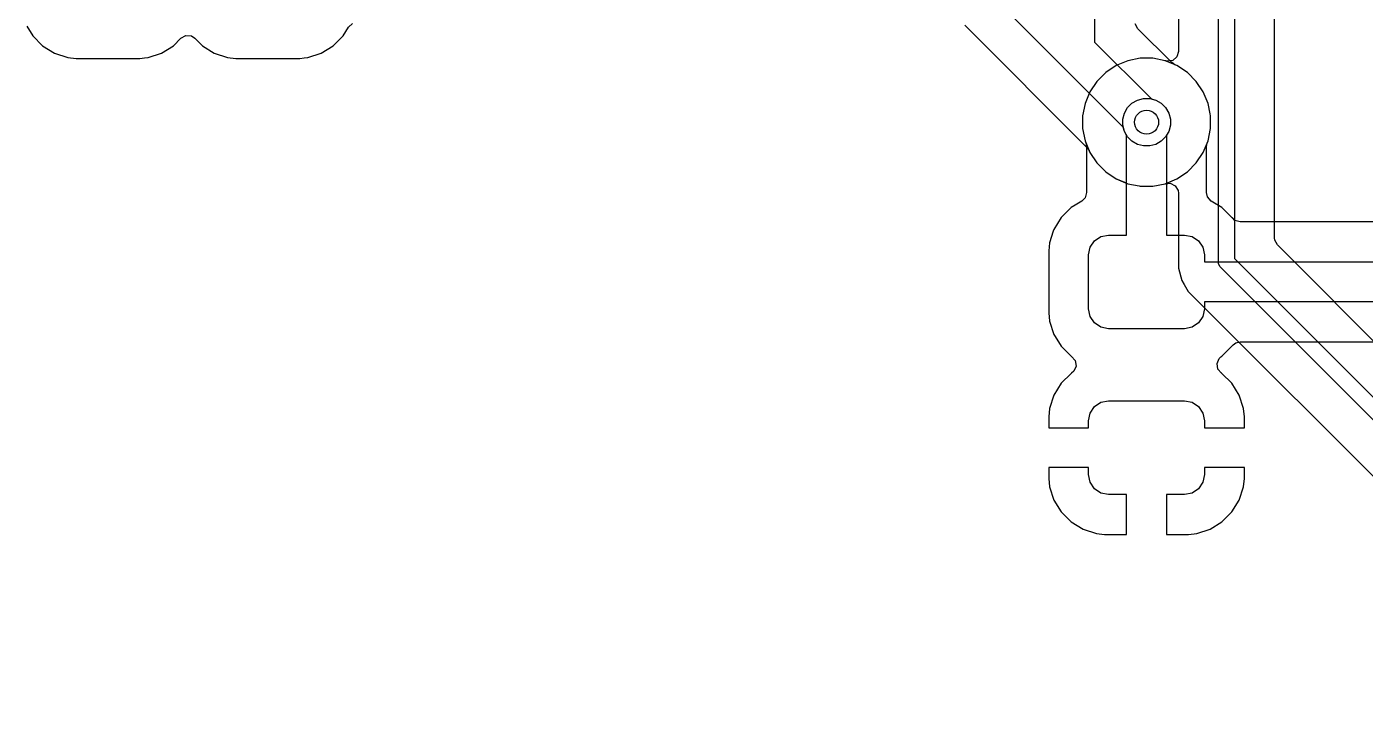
# Model space of a CAD drawing. Header units: inches. Extents: x 6.57 to 9.79, y -8.72 to -3.17.
# Drawn here: x 7.007 to 7.667, y -7.806 to -7.473 of the extents above; entities that cross this region are included whole.
import ezdxf

# ---------------------------------------------------------------- set-up
doc = ezdxf.new("R2010")
doc.units = ezdxf.units.IN
doc.header["$MEASUREMENT"] = 0
doc.layers.add('In2.Cu', color=33, linetype='CONTINUOUS', true_color=0xce7d2c)

msp = doc.modelspace()

# ---------------------------------------------------------------- linework, layer by layer
at = {"layer": 'In2.Cu', "linetype": 'CONTINUOUS'}
for p, q in [((7.59449, -7.58858), (7.59449, -7.19454)), ((7.60236, -7.19291), (7.60236, -7.58695)), ((7.62207, -7.57677), (7.62207, -7.20162)), ((7.57478, -7.20766), (7.57478, -7.48478)), ((7.53346, -7.40171), (7.53346, -7.48018)), ((7.54759, -7.52214), (7.47624, -7.45079)), ((7.0072, -7.47236), (7.01013, -7.47711)), ((7.1631, -7.47711), (7.16575, -7.47281)), ((7.16575, -7.47281), (7.1678, -7.47097)), ((7.46951, -7.47192), (7.52968, -7.5321)), ((7.5548, -7.47364), (7.55348, -7.47123)), ((7.01013, -7.47711), (7.01501, -7.482)), ((7.07947, -7.482), (7.08316, -7.47831)), ((7.08316, -7.47831), (7.08558, -7.47699)), ((7.08558, -7.47699), (7.08832, -7.47719)), ((7.08832, -7.47719), (7.09007, -7.47831)), ((7.09007, -7.47831), (7.09375, -7.482)), ((7.15821, -7.482), (7.1631, -7.47711)), ((7.57147, -7.49031), (7.5548, -7.47364)), ((7.01501, -7.482), (7.02089, -7.48562)), ((7.02089, -7.48562), (7.02745, -7.4878)), ((7.06704, -7.4878), (7.0736, -7.48562)), ((7.0736, -7.48562), (7.07947, -7.482)), ((7.09375, -7.482), (7.09963, -7.48562)), ((7.09963, -7.48562), (7.10619, -7.4878)), ((7.14578, -7.4878), (7.15234, -7.48562)), ((7.15234, -7.48562), (7.15821, -7.482)), ((7.53346, -7.48018), (7.56151, -7.50822)), ((7.57478, -7.48478), (7.57401, -7.48742)), ((7.02745, -7.4878), (7.0315, -7.48821)), ((7.0315, -7.48821), (7.06299, -7.48821)), ((7.06299, -7.48821), (7.06521, -7.48798)), ((7.06299, -7.48821), (7.06299, -7.48821)), ((7.06299, -7.48821), (7.06299, -7.48821)), ((7.06521, -7.48798), (7.06704, -7.4878)), ((7.10619, -7.4878), (7.11024, -7.48821)), ((7.11024, -7.48821), (7.14173, -7.48821)), ((7.14173, -7.48821), (7.14395, -7.48798)), ((7.14173, -7.48821), (7.14173, -7.48821)), ((7.14173, -7.48821), (7.14173, -7.48821)), ((7.14395, -7.48798), (7.14578, -7.4878)), ((7.54413, -7.49176), (7.53897, -7.49521)), ((7.54413, -7.49176), (7.53897, -7.49521)), ((7.54413, -7.49176), (7.53897, -7.49521)), ((7.54986, -7.48938), (7.54413, -7.49176)), ((7.54986, -7.48938), (7.54413, -7.49176)), ((7.54986, -7.48938), (7.54413, -7.49176)), ((7.54413, -7.49176), (7.54413, -7.49176)), ((7.54413, -7.49176), (7.54413, -7.49176)), ((7.54413, -7.49176), (7.54413, -7.49176)), ((7.55595, -7.48817), (7.54986, -7.48938)), ((7.55595, -7.48817), (7.54986, -7.48938)), ((7.55595, -7.48817), (7.54986, -7.48938)), ((7.54986, -7.48938), (7.54986, -7.48938)), ((7.54986, -7.48938), (7.54986, -7.48938)), ((7.54986, -7.48938), (7.54986, -7.48938)), ((7.56216, -7.48817), (7.55595, -7.48817)), ((7.55595, -7.48817), (7.55595, -7.48817)), ((7.56216, -7.48817), (7.55595, -7.48817)), ((7.55595, -7.48817), (7.55595, -7.48817)), ((7.56216, -7.48817), (7.55595, -7.48817)), ((7.55595, -7.48817), (7.55595, -7.48817)), ((7.56825, -7.48938), (7.56216, -7.48817)), ((7.56216, -7.48817), (7.56216, -7.48817)), ((7.56825, -7.48938), (7.56216, -7.48817)), ((7.56216, -7.48817), (7.56216, -7.48817)), ((7.56825, -7.48938), (7.56216, -7.48817)), ((7.56216, -7.48817), (7.56216, -7.48817)), ((7.57398, -7.49176), (7.56825, -7.48938)), ((7.56825, -7.48938), (7.56825, -7.48938)), ((7.57398, -7.49176), (7.56825, -7.48938)), ((7.56825, -7.48938), (7.56825, -7.48938)), ((7.56848, -7.48945), (7.56825, -7.48938)), ((7.56825, -7.48938), (7.56825, -7.48938)), ((7.56825, -7.48938), (7.56825, -7.48938)), ((7.56825, -7.48938), (7.56825, -7.48938)), ((7.56849, -7.48942), (7.56848, -7.48945)), ((7.56921, -7.48961), (7.56849, -7.48942)), ((7.57193, -7.48922), (7.56921, -7.48961)), ((7.57305, -7.49137), (7.57147, -7.49031)), ((7.57401, -7.48742), (7.57193, -7.48922)), ((7.57398, -7.49176), (7.57305, -7.49137)), ((7.57915, -7.49521), (7.57398, -7.49176)), ((7.57398, -7.49176), (7.57398, -7.49176)), ((7.57915, -7.49521), (7.57398, -7.49176)), ((7.57398, -7.49176), (7.57398, -7.49176)), ((7.57915, -7.49521), (7.57398, -7.49176)), ((7.57398, -7.49176), (7.57398, -7.49176)), ((7.57398, -7.49176), (7.57398, -7.49176)), ((7.53458, -7.49959), (7.53113, -7.50476)), ((7.53458, -7.49959), (7.53113, -7.50476)), ((7.53458, -7.49959), (7.53113, -7.50476)), ((7.53896, -7.49521), (7.53458, -7.49959)), ((7.53896, -7.49521), (7.53458, -7.49959)), ((7.53896, -7.49521), (7.53458, -7.49959)), ((7.53458, -7.49959), (7.53458, -7.49959)), ((7.53458, -7.49959), (7.53458, -7.49959)), ((7.53458, -7.49959), (7.53458, -7.49959)), ((7.53897, -7.49521), (7.53896, -7.49521)), ((7.53897, -7.49521), (7.53896, -7.49521)), ((7.53897, -7.49521), (7.53896, -7.49521)), ((7.58353, -7.49959), (7.57915, -7.49521)), ((7.57915, -7.49521), (7.57915, -7.49521)), ((7.58353, -7.49959), (7.57915, -7.49521)), ((7.57915, -7.49521), (7.57915, -7.49521)), ((7.58353, -7.49959), (7.57915, -7.49521)), ((7.57915, -7.49521), (7.57915, -7.49521)), ((7.58698, -7.50476), (7.58353, -7.49959)), ((7.58353, -7.49959), (7.58353, -7.49959)), ((7.58698, -7.50476), (7.58353, -7.49959)), ((7.58353, -7.49959), (7.58353, -7.49959)), ((7.58698, -7.50476), (7.58353, -7.49959)), ((7.58353, -7.49959), (7.58353, -7.49959)), ((7.53113, -7.50476), (7.52875, -7.51049)), ((7.53113, -7.50476), (7.52875, -7.51049)), ((7.53113, -7.50476), (7.52875, -7.51049)), ((7.53113, -7.50476), (7.53113, -7.50476)), ((7.53113, -7.50476), (7.53113, -7.50476)), ((7.53113, -7.50476), (7.53113, -7.50476)), ((7.58741, -7.50579), (7.58698, -7.50476)), ((7.58698, -7.50476), (7.58698, -7.50476)), ((7.58741, -7.50579), (7.58698, -7.50476)), ((7.58698, -7.50476), (7.58698, -7.50476)), ((7.58741, -7.50579), (7.58698, -7.50476)), ((7.58698, -7.50476), (7.58698, -7.50476)), ((7.58936, -7.51049), (7.58741, -7.50579)), ((7.58936, -7.51049), (7.58741, -7.50579)), ((7.58936, -7.51049), (7.58741, -7.50579)), ((7.52875, -7.51049), (7.52754, -7.51658)), ((7.52875, -7.51049), (7.52754, -7.51658)), ((7.52875, -7.51049), (7.52754, -7.51658)), ((7.52875, -7.51049), (7.52875, -7.51049)), ((7.52875, -7.51049), (7.52875, -7.51049)), ((7.52875, -7.51049), (7.52875, -7.51049)), ((7.54814, -7.51517), (7.54968, -7.51249)), ((7.54814, -7.51517), (7.54968, -7.51249)), ((7.54814, -7.51517), (7.54968, -7.51249)), ((7.54968, -7.51249), (7.55187, -7.51031)), ((7.54968, -7.51249), (7.55187, -7.51031)), ((7.54968, -7.51249), (7.55187, -7.51031)), ((7.55187, -7.51031), (7.55454, -7.50877)), ((7.55187, -7.51031), (7.55454, -7.50877)), ((7.55187, -7.51031), (7.55454, -7.50877)), ((7.55454, -7.50877), (7.55751, -7.50798)), ((7.55454, -7.50877), (7.55751, -7.50798)), ((7.55454, -7.50877), (7.55751, -7.50798)), ((7.55751, -7.50798), (7.5606, -7.50798)), ((7.55751, -7.50798), (7.5606, -7.50798)), ((7.55751, -7.50798), (7.5606, -7.50798)), ((7.5606, -7.50798), (7.56358, -7.50877)), ((7.5606, -7.50798), (7.56358, -7.50877)), ((7.5606, -7.50798), (7.56358, -7.50877)), ((7.56151, -7.50822), (7.56358, -7.50877)), ((7.56358, -7.50877), (7.56625, -7.51031)), ((7.56358, -7.50877), (7.56625, -7.51031)), ((7.56358, -7.50877), (7.56625, -7.51031)), ((7.56358, -7.50877), (7.56625, -7.51031)), ((7.56625, -7.51031), (7.56843, -7.51249)), ((7.56625, -7.51031), (7.56843, -7.51249)), ((7.56625, -7.51031), (7.56843, -7.51249)), ((7.56625, -7.51031), (7.56843, -7.51249)), ((7.56843, -7.51249), (7.56997, -7.51517)), ((7.56843, -7.51249), (7.56997, -7.51517)), ((7.56843, -7.51249), (7.56997, -7.51517)), ((7.56843, -7.51249), (7.56997, -7.51517)), ((7.59036, -7.5155), (7.58936, -7.51049)), ((7.59036, -7.5155), (7.58936, -7.51049)), ((7.59036, -7.5155), (7.58936, -7.51049)), ((7.52754, -7.51658), (7.52754, -7.52279)), ((7.52754, -7.51658), (7.52754, -7.52279)), ((7.52754, -7.51658), (7.52754, -7.52279)), ((7.54735, -7.51814), (7.54814, -7.51517)), ((7.54735, -7.51814), (7.54814, -7.51517)), ((7.54735, -7.51814), (7.54814, -7.51517)), ((7.54735, -7.52123), (7.54735, -7.51814)), ((7.54735, -7.52123), (7.54735, -7.51814)), ((7.54735, -7.52123), (7.54735, -7.51814)), ((7.56997, -7.51517), (7.57077, -7.51814)), ((7.56997, -7.51517), (7.57077, -7.51814)), ((7.56997, -7.51517), (7.57077, -7.51814)), ((7.56997, -7.51517), (7.57077, -7.51814)), ((7.57077, -7.51814), (7.57077, -7.52123)), ((7.57077, -7.51814), (7.57077, -7.52123)), ((7.57077, -7.51814), (7.57077, -7.52123)), ((7.57077, -7.51814), (7.57077, -7.52123)), ((7.59057, -7.51658), (7.59036, -7.5155)), ((7.59057, -7.51658), (7.59036, -7.5155)), ((7.59057, -7.51658), (7.59036, -7.5155)), ((7.59057, -7.52279), (7.59057, -7.51658)), ((7.59057, -7.51658), (7.59057, -7.51658)), ((7.59057, -7.51658), (7.59057, -7.51658)), ((7.59057, -7.52279), (7.59057, -7.51658)), ((7.59057, -7.51658), (7.59057, -7.51658)), ((7.59057, -7.51658), (7.59057, -7.51658)), ((7.59057, -7.52279), (7.59057, -7.51658)), ((7.59057, -7.51658), (7.59057, -7.51658)), ((7.59057, -7.51658), (7.59057, -7.51658)), ((7.52754, -7.52279), (7.52875, -7.52888)), ((7.52754, -7.52279), (7.52875, -7.52888)), ((7.52754, -7.52279), (7.52875, -7.52888)), ((7.54814, -7.5242), (7.54735, -7.52123)), ((7.54814, -7.5242), (7.54735, -7.52123)), ((7.54814, -7.5242), (7.54735, -7.52123)), ((7.54814, -7.5242), (7.54759, -7.52214)), ((7.54968, -7.52688), (7.54814, -7.5242)), ((7.54921, -7.52606), (7.54814, -7.5242)), ((7.54968, -7.52688), (7.54814, -7.5242)), ((7.54968, -7.52688), (7.54814, -7.5242)), ((7.54921, -7.5753), (7.54921, -7.52606)), ((7.56997, -7.5242), (7.56843, -7.52688)), ((7.56997, -7.5242), (7.56843, -7.52688)), ((7.56997, -7.5242), (7.56843, -7.52688)), ((7.56997, -7.5242), (7.5689, -7.52606)), ((7.5689, -7.52606), (7.5689, -7.5753)), ((7.57077, -7.52123), (7.56997, -7.5242)), ((7.57077, -7.52123), (7.56997, -7.5242)), ((7.57077, -7.52123), (7.56997, -7.5242)), ((7.57077, -7.52123), (7.56997, -7.5242)), ((7.58936, -7.52888), (7.59057, -7.52279)), ((7.58936, -7.52888), (7.59057, -7.52279)), ((7.58936, -7.52888), (7.59057, -7.52279)), ((7.52875, -7.52888), (7.52875, -7.52888)), ((7.52875, -7.52888), (7.53113, -7.53461)), ((7.52875, -7.52888), (7.52875, -7.52888)), ((7.52875, -7.52888), (7.52914, -7.52981)), ((7.52875, -7.52888), (7.52875, -7.52888)), ((7.52875, -7.52888), (7.53113, -7.53461)), ((7.52914, -7.52981), (7.52951, -7.53168)), ((7.52951, -7.53168), (7.52951, -7.55439)), ((7.52968, -7.5321), (7.53074, -7.53368)), ((7.55187, -7.52906), (7.54968, -7.52688)), ((7.55187, -7.52906), (7.54968, -7.52688)), ((7.55187, -7.52906), (7.54968, -7.52688)), ((7.55454, -7.5306), (7.55187, -7.52906)), ((7.55454, -7.5306), (7.55187, -7.52906)), ((7.55454, -7.5306), (7.55187, -7.52906)), ((7.55751, -7.53139), (7.55454, -7.5306)), ((7.55751, -7.53139), (7.55454, -7.5306)), ((7.55751, -7.53139), (7.55454, -7.5306)), ((7.5606, -7.53139), (7.55751, -7.53139)), ((7.5606, -7.53139), (7.55751, -7.53139)), ((7.5606, -7.53139), (7.55751, -7.53139)), ((7.56358, -7.5306), (7.5606, -7.53139)), ((7.56358, -7.5306), (7.5606, -7.53139)), ((7.56358, -7.5306), (7.5606, -7.53139)), ((7.56625, -7.52906), (7.56358, -7.5306)), ((7.56625, -7.52906), (7.56358, -7.5306)), ((7.56625, -7.52906), (7.56358, -7.5306)), ((7.56843, -7.52688), (7.56625, -7.52906)), ((7.56843, -7.52688), (7.56625, -7.52906)), ((7.56843, -7.52688), (7.56625, -7.52906)), ((7.58698, -7.53461), (7.58936, -7.52888)), ((7.58698, -7.53461), (7.58936, -7.52888)), ((7.5886, -7.53168), (7.58897, -7.52981)), ((7.5886, -7.55439), (7.5886, -7.53168)), ((7.58897, -7.52981), (7.58936, -7.52888)), ((7.53074, -7.53368), (7.53113, -7.53461)), ((7.53113, -7.53461), (7.53113, -7.53461)), ((7.53113, -7.53461), (7.53458, -7.53978)), ((7.53113, -7.53461), (7.53113, -7.53461)), ((7.53113, -7.53461), (7.53113, -7.53461)), ((7.53113, -7.53461), (7.53458, -7.53978)), ((7.53113, -7.53461), (7.53113, -7.53461)), ((7.53113, -7.53461), (7.53458, -7.53978)), ((7.58353, -7.53978), (7.58698, -7.53461)), ((7.58353, -7.53978), (7.58698, -7.53461)), ((7.53458, -7.53978), (7.53458, -7.53978)), ((7.53458, -7.53978), (7.53896, -7.54416)), ((7.53458, -7.53978), (7.53458, -7.53978)), ((7.53458, -7.53978), (7.53896, -7.54416)), ((7.53458, -7.53978), (7.53458, -7.53978)), ((7.53458, -7.53978), (7.53896, -7.54416)), ((7.53896, -7.54416), (7.53897, -7.54416)), ((7.53896, -7.54416), (7.53897, -7.54416)), ((7.53896, -7.54416), (7.53897, -7.54416)), ((7.53897, -7.54416), (7.54413, -7.54761)), ((7.53897, -7.54416), (7.54413, -7.54761)), ((7.53897, -7.54416), (7.54413, -7.54761)), ((7.57398, -7.54761), (7.57915, -7.54416)), ((7.57398, -7.54761), (7.57915, -7.54416)), ((7.57915, -7.54416), (7.58353, -7.53978)), ((7.57915, -7.54416), (7.58353, -7.53978)), ((7.54413, -7.54761), (7.54413, -7.54761)), ((7.54413, -7.54761), (7.54785, -7.54916)), ((7.54413, -7.54761), (7.54413, -7.54761)), ((7.54413, -7.54761), (7.54785, -7.54916)), ((7.54413, -7.54761), (7.54413, -7.54761)), ((7.54413, -7.54761), (7.54986, -7.54999)), ((7.54785, -7.54916), (7.54986, -7.54999)), ((7.54785, -7.54916), (7.54986, -7.54999)), ((7.54986, -7.54999), (7.55541, -7.55109)), ((7.54986, -7.54999), (7.55541, -7.55109)), ((7.54986, -7.54999), (7.54986, -7.54999)), ((7.54986, -7.54999), (7.55541, -7.55109)), ((7.55541, -7.55109), (7.55595, -7.5512)), ((7.55541, -7.55109), (7.55595, -7.5512)), ((7.55541, -7.55109), (7.55595, -7.5512)), ((7.55595, -7.5512), (7.55595, -7.5512)), ((7.55595, -7.5512), (7.55595, -7.5512)), ((7.55595, -7.5512), (7.56216, -7.5512)), ((7.55595, -7.5512), (7.55595, -7.5512)), ((7.55595, -7.5512), (7.55595, -7.5512)), ((7.55595, -7.5512), (7.56216, -7.5512)), ((7.55595, -7.5512), (7.55595, -7.5512)), ((7.55595, -7.5512), (7.55595, -7.5512)), ((7.55595, -7.5512), (7.56216, -7.5512)), ((7.56216, -7.5512), (7.56825, -7.54999)), ((7.56216, -7.5512), (7.56825, -7.54999)), ((7.56216, -7.5512), (7.56825, -7.54999)), ((7.56216, -7.5512), (7.56216, -7.5512)), ((7.56216, -7.5512), (7.56216, -7.5512)), ((7.56216, -7.5512), (7.56216, -7.5512)), ((7.56825, -7.54999), (7.57398, -7.54761)), ((7.56825, -7.54999), (7.57398, -7.54761)), ((7.56825, -7.54999), (7.56848, -7.54992)), ((7.56825, -7.54999), (7.56825, -7.54999)), ((7.56848, -7.54992), (7.56851, -7.55003)), ((7.56851, -7.55003), (7.57076, -7.54978)), ((7.57076, -7.54978), (7.57322, -7.55101)), ((7.57322, -7.55101), (7.57463, -7.55338)), ((7.52719, -7.55854), (7.52379, -7.56064)), ((7.52873, -7.55703), (7.52719, -7.55854)), ((7.52951, -7.55439), (7.52873, -7.55703)), ((7.57463, -7.55338), (7.57478, -7.55459)), ((7.57478, -7.55459), (7.57478, -7.58517)), ((7.58908, -7.5565), (7.5886, -7.55439)), ((7.59092, -7.55854), (7.58908, -7.5565)), ((7.59621, -7.5618), (7.59092, -7.55854)), ((7.5219, -7.5618), (7.51702, -7.56669)), ((7.52379, -7.56064), (7.5219, -7.5618)), ((7.60109, -7.56669), (7.59621, -7.5618)), ((7.59621, -7.5618), (7.59621, -7.5618)), ((7.51702, -7.56669), (7.51339, -7.57257)), ((7.60127, -7.56691), (7.60109, -7.56669)), ((7.60132, -7.56687), (7.60127, -7.56691)), ((7.60253, -7.5681), (7.60132, -7.56687)), ((7.60517, -7.56888), (7.60253, -7.5681)), ((7.68335, -7.56888), (7.60517, -7.56888)), ((7.51309, -7.57348), (7.51122, -7.57912)), ((7.51339, -7.57257), (7.51309, -7.57348)), ((7.51339, -7.57257), (7.51339, -7.57257)), ((7.53126, -7.58137), (7.53339, -7.57818)), ((7.53339, -7.57818), (7.53659, -7.57604)), ((7.53659, -7.57604), (7.54035, -7.5753)), ((7.54035, -7.5753), (7.54921, -7.5753)), ((7.5689, -7.5753), (7.57776, -7.5753)), ((7.57776, -7.5753), (7.58152, -7.57604)), ((7.58152, -7.57604), (7.58472, -7.57818)), ((7.58472, -7.57818), (7.58685, -7.58137)), ((7.62218, -7.57781), (7.62207, -7.57677)), ((7.6235, -7.58022), (7.62218, -7.57781)), ((7.51122, -7.57912), (7.51081, -7.58317)), ((7.51081, -7.58317), (7.51081, -7.61368)), ((7.51122, -7.57912), (7.51122, -7.57912)), ((7.51122, -7.57912), (7.51122, -7.57912)), ((7.53051, -7.58514), (7.53126, -7.58137)), ((7.53051, -7.61171), (7.53051, -7.58514)), ((7.57478, -7.58517), (7.57478, -7.58517)), ((7.57478, -7.58517), (7.57478, -7.5917)), ((7.58685, -7.58137), (7.5876, -7.58514)), ((7.5876, -7.58514), (7.5876, -7.58858)), ((7.67987, -7.63659), (7.6235, -7.58022)), ((7.57478, -7.5917), (7.57478, -7.5917)), ((7.57478, -7.5917), (7.57639, -7.59771)), ((7.5876, -7.58858), (7.70791, -7.58858)), ((7.59456, -7.58935), (7.59449, -7.58858)), ((7.59515, -7.59077), (7.59456, -7.58935)), ((7.59564, -7.59137), (7.59515, -7.59077)), ((8.39961, -8.39534), (7.59564, -7.59137)), ((7.60236, -7.58695), (8.40403, -8.38861)), ((7.57639, -7.59771), (7.57753, -7.59968)), ((7.57753, -7.59968), (7.57753, -7.59968)), ((7.57753, -7.59968), (7.57753, -7.59968)), ((7.57753, -7.59968), (7.57951, -7.6031)), ((7.57951, -7.6031), (7.57951, -7.6031)), ((7.57951, -7.6031), (7.58419, -7.60778)), ((7.53126, -7.61548), (7.53051, -7.61171)), ((7.58419, -7.60778), (7.58419, -7.60778)), ((7.58419, -7.60778), (8.38788, -8.41147)), ((7.5876, -7.61171), (7.58685, -7.61548)), ((7.70791, -7.60827), (7.5876, -7.60827)), ((7.5876, -7.60827), (7.5876, -7.61171)), ((7.51081, -7.61368), (7.51081, -7.61368)), ((7.51081, -7.61368), (7.51122, -7.61773)), ((7.51122, -7.61773), (7.51122, -7.61773)), ((7.51122, -7.61773), (7.51339, -7.62428)), ((7.53339, -7.61867), (7.53126, -7.61548)), ((7.58685, -7.61548), (7.58472, -7.61867)), ((7.51339, -7.62428), (7.51339, -7.62428)), ((7.51339, -7.62428), (7.51408, -7.6254)), ((7.53659, -7.62081), (7.53339, -7.61867)), ((7.54035, -7.62156), (7.53659, -7.62081)), ((7.57776, -7.62156), (7.54035, -7.62156)), ((7.58152, -7.62081), (7.57776, -7.62156)), ((7.58472, -7.61867), (7.58152, -7.62081)), ((7.51408, -7.6254), (7.51702, -7.63016)), ((7.51702, -7.63016), (7.5219, -7.63505)), ((7.59621, -7.63505), (7.60109, -7.63016)), ((7.60109, -7.63016), (7.60132, -7.62979)), ((7.60132, -7.62979), (7.60174, -7.62938)), ((7.60174, -7.62938), (7.60246, -7.62899)), ((7.60246, -7.62899), (7.60306, -7.62845)), ((7.60306, -7.62845), (7.60377, -7.62829)), ((7.60377, -7.62829), (7.60417, -7.62808)), ((7.60417, -7.62808), (7.60457, -7.62811)), ((7.60457, -7.62811), (7.60517, -7.62797)), ((7.60517, -7.62797), (7.68332, -7.62797)), ((7.5219, -7.63505), (7.52203, -7.63513)), ((7.52203, -7.63513), (7.52203, -7.63513)), ((7.52203, -7.63513), (7.5221, -7.63521)), ((7.5221, -7.63521), (7.52213, -7.63522)), ((7.52213, -7.63522), (7.52212, -7.63523)), ((7.52212, -7.63523), (7.52387, -7.63717)), ((7.52387, -7.63717), (7.52432, -7.63989)), ((7.5938, -7.63868), (7.59489, -7.63615)), ((7.59489, -7.63615), (7.59521, -7.6358)), ((7.59521, -7.6358), (7.59561, -7.63542)), ((7.59561, -7.63542), (7.59621, -7.63505)), ((7.52192, -7.64351), (7.51703, -7.64839)), ((7.52203, -7.64344), (7.52192, -7.64351)), ((7.52192, -7.64351), (7.52192, -7.64351)), ((7.52322, -7.64241), (7.52203, -7.64344)), ((7.52432, -7.63989), (7.52322, -7.64241)), ((7.59424, -7.64139), (7.5938, -7.63868)), ((7.59598, -7.64333), (7.59424, -7.64139)), ((7.59601, -7.64337), (7.59597, -7.64333)), ((7.59597, -7.64333), (7.59598, -7.64333)), ((7.59608, -7.64344), (7.59601, -7.64337)), ((7.59619, -7.64351), (7.59608, -7.64344)), ((7.60108, -7.64839), (7.59619, -7.64351)), ((7.59619, -7.64351), (7.59619, -7.64351)), ((7.51703, -7.64839), (7.51341, -7.65427)), ((7.6047, -7.65427), (7.60108, -7.64839)), ((7.51341, -7.65427), (7.51124, -7.66082)), ((7.51341, -7.65427), (7.51341, -7.65427)), ((7.53339, -7.65987), (7.53659, -7.65774)), ((7.53659, -7.65774), (7.54035, -7.65699)), ((7.54035, -7.65699), (7.57776, -7.65699)), ((7.57776, -7.65699), (7.58152, -7.65774)), ((7.58152, -7.65774), (7.58472, -7.65987)), ((7.60687, -7.66082), (7.6047, -7.65427)), ((7.6047, -7.65427), (7.6047, -7.65427)), ((7.51124, -7.66082), (7.51083, -7.66486)), ((7.51124, -7.66082), (7.51124, -7.66082)), ((7.53051, -7.66683), (7.53126, -7.66306)), ((7.53126, -7.66306), (7.53339, -7.65987)), ((7.58472, -7.65987), (7.58685, -7.66306)), ((7.58685, -7.66306), (7.5876, -7.66683)), ((7.60728, -7.66486), (7.60687, -7.66082)), ((7.51083, -7.66486), (7.51083, -7.67028)), ((7.51083, -7.67028), (7.53051, -7.67028)), ((7.53051, -7.67028), (7.53051, -7.66683)), ((7.5876, -7.66683), (7.5876, -7.67028)), ((7.5876, -7.67028), (7.60728, -7.67028)), ((7.60728, -7.67028), (7.60728, -7.66486)), ((7.60728, -7.66486), (7.60728, -7.66486)), ((7.53051, -7.68996), (7.51083, -7.68996)), ((7.51083, -7.68996), (7.51083, -7.69537)), ((7.53051, -7.69341), (7.53051, -7.68996)), ((7.60728, -7.68996), (7.5876, -7.68996)), ((7.5876, -7.68996), (7.5876, -7.69341)), ((7.60728, -7.69537), (7.60728, -7.68996)), ((7.51083, -7.69537), (7.51124, -7.69942)), ((7.53126, -7.69717), (7.53051, -7.69341)), ((7.53339, -7.70037), (7.53126, -7.69717)), ((7.58685, -7.69717), (7.58472, -7.70037)), ((7.5876, -7.69341), (7.58685, -7.69717)), ((7.60687, -7.69942), (7.60728, -7.69537)), ((7.60728, -7.69537), (7.60728, -7.69537)), ((7.51124, -7.69942), (7.51341, -7.70597)), ((7.53659, -7.7025), (7.53339, -7.70037)), ((7.54035, -7.70325), (7.53659, -7.7025)), ((7.54921, -7.70325), (7.54035, -7.70325)), ((7.54921, -7.72293), (7.54921, -7.70325)), ((7.57776, -7.70325), (7.5689, -7.70325)), ((7.5689, -7.70325), (7.5689, -7.72293)), ((7.58152, -7.7025), (7.57776, -7.70325)), ((7.58472, -7.70037), (7.58152, -7.7025)), ((7.6047, -7.70597), (7.60687, -7.69942)), ((7.60687, -7.69942), (7.60687, -7.69942)), ((7.51341, -7.70597), (7.51341, -7.70597)), ((7.51341, -7.70597), (7.51703, -7.71184)), ((7.60108, -7.71184), (7.6047, -7.70597)), ((7.6047, -7.70597), (7.6047, -7.70597)), ((7.51703, -7.71184), (7.52192, -7.71672)), ((7.52192, -7.71672), (7.52779, -7.72035)), ((7.59032, -7.72035), (7.59619, -7.71672)), ((7.59619, -7.71672), (7.60108, -7.71184)), ((7.52779, -7.72035), (7.52779, -7.72035)), ((7.52779, -7.72035), (7.53434, -7.72252)), ((7.53434, -7.72252), (7.53434, -7.72252)), ((7.53434, -7.72252), (7.53839, -7.72293)), ((7.53839, -7.72293), (7.54921, -7.72293)), ((7.54921, -7.72293), (7.54921, -7.72293)), ((7.5689, -7.72293), (7.57972, -7.72293)), ((7.57972, -7.72293), (7.58377, -7.72252)), ((7.57972, -7.72293), (7.57972, -7.72293)), ((7.58377, -7.72252), (7.59032, -7.72035)), ((7.59032, -7.72035), (7.59032, -7.72035))]:
    msp.add_line(p, q, dxfattribs=at)
at = {"layer": 'In2.Cu'}
msp.add_circle((7.55906, -7.51969), 0.00591, dxfattribs=at)
msp.add_circle((7.55906, -7.51969), 0.00591, dxfattribs=at)
msp.add_circle((7.55906, -7.51969), 0.00591, dxfattribs=at)
msp.add_circle((7.55906, -7.51969), 0.00591, dxfattribs=at)

doc.saveas('drawing.dxf')
